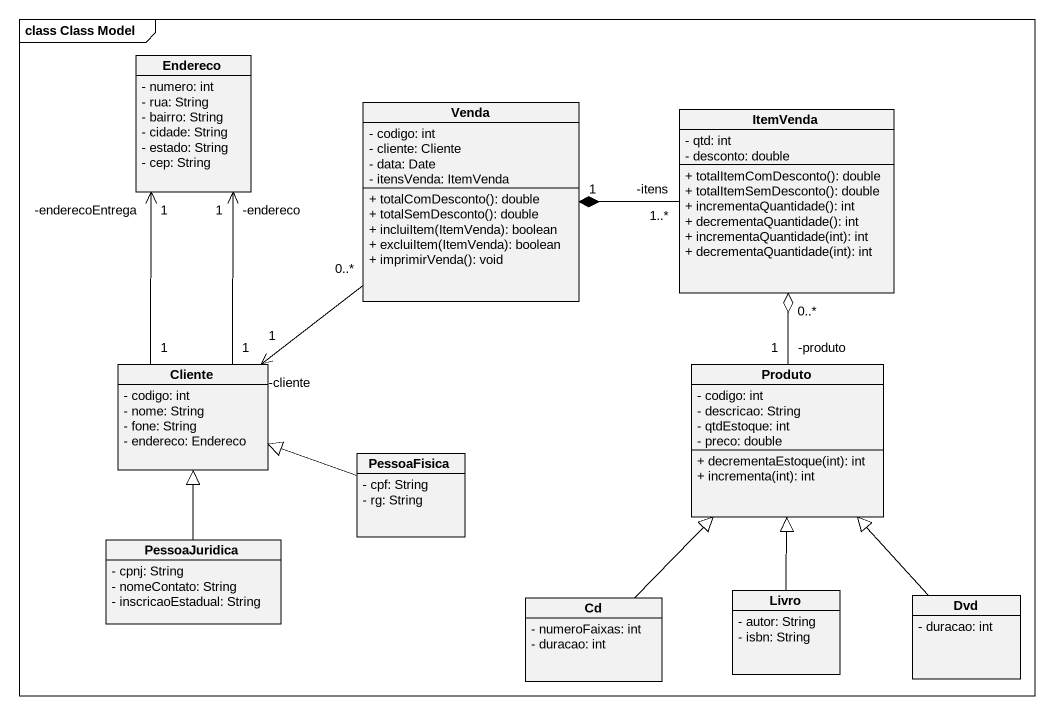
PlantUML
@startuml
mainframe class Class Model
hide circle
hide empty members
skinparam classAttributeIconSize 0
class Endereco {
  - numero: int
  - rua: String
  - bairro: String
  - cidade: String
  - estado: String
  - cep: String
}
class Venda {
  - codigo: int
  - cliente: Cliente
  - data: Date
  - itensVenda: ItemVenda
  + totalComDesconto(): double
  + totalSemDesconto(): double
  + incluiItem(ItemVenda): boolean
  + excluiItem(ItemVenda): boolean
  + imprimirVenda(): void
}
class ItemVenda {
  - qtd: int
  - desconto: double
  + totalItemComDesconto(): double
  + totalItemSemDesconto(): double
  + incrementaQuantidade(): int
  + decrementaQuantidade(): int
  + incrementaQuantidade(int): int
  + decrementaQuantidade(int): int
}
class Cliente {
  - codigo: int
  - nome: String
  - fone: String
  - endereco: Endereco
}
class Produto {
  - codigo: int
  - descricao: String
  - qtdEstoque: int
  - preco: double
  + decrementaEstoque(int): int
  + incrementa(int): int
}
class PessoaFisica {
  - cpf: String
  - rg: String
}
class PessoaJuridica {
  - cpnj: String
  - nomeContato: String
  - inscricaoEstadual: String
}
class Cd {
  - numeroFaixas: int
  - duracao: int
}
class Livro {
  - autor: String
  - isbn: String
}
class Dvd {
  - duracao: int
}
Venda "0..*" --> "-cliente\n1" Cliente
ItemVenda "-itens\n1..*" -left-* "1" Venda
Cliente "1" -up-> "-endereco\n1" Endereco
Cliente "1" -up-> "-enderecoEntrega\n1" Endereco
Produto "-produto\n1" -up-o "0..*" ItemVenda
PessoaFisica -left-|> Cliente
PessoaJuridica -up-|> Cliente
Cd -up-|> Produto
Livro -up-|> Produto
Dvd -up-|> Produto
@enduml
